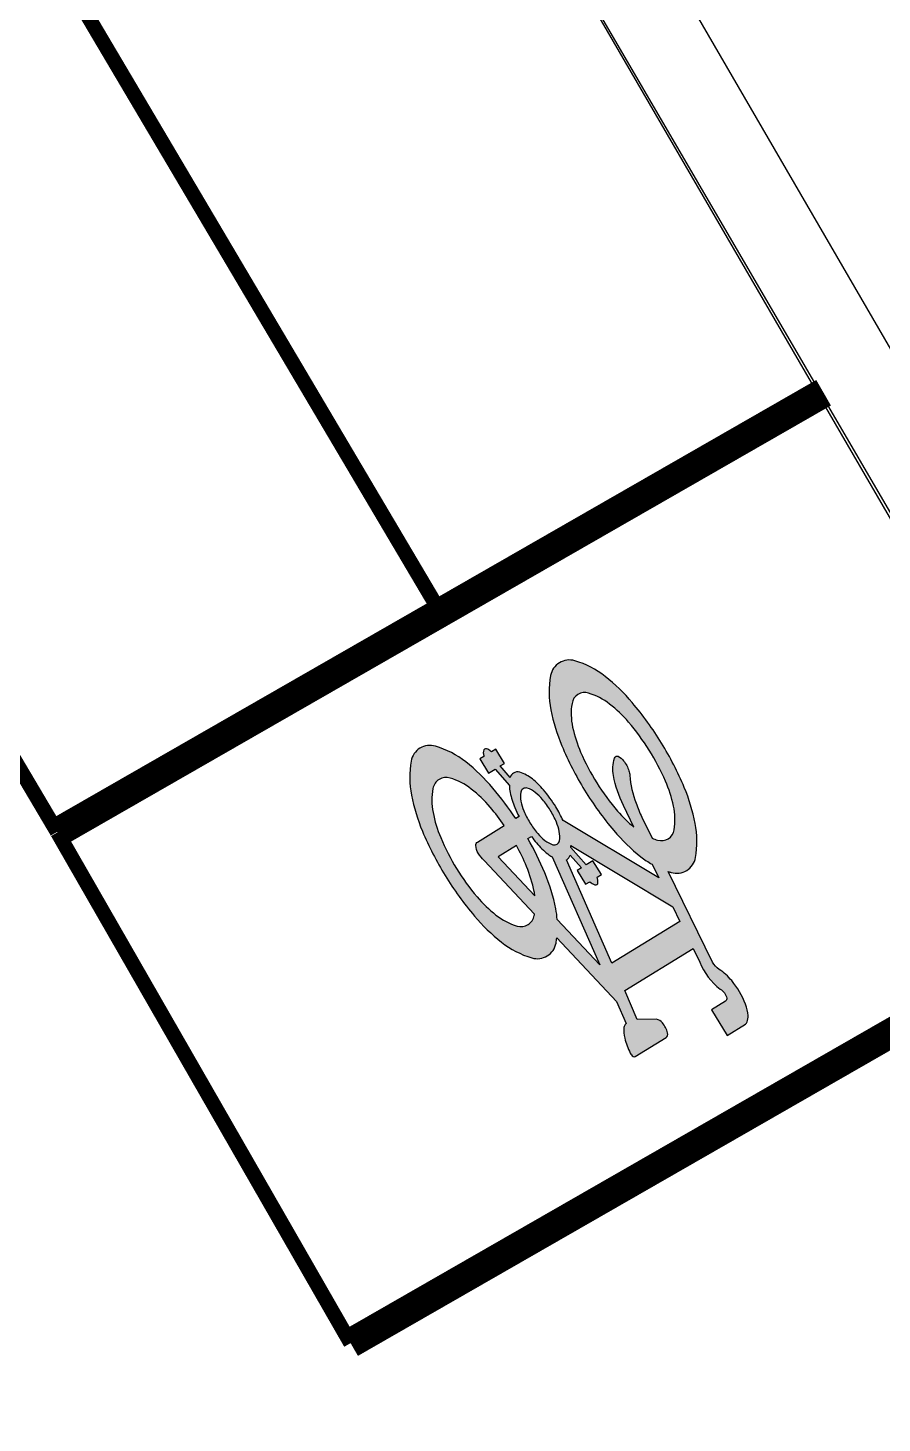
# Model space of a CAD drawing. Extents: x 427500 to 429848, y 434500 to 436505.
# Drawn here: x 427882.87 to 427888.67, y 436212.35 to 436221.82 of the extents above; entities that cross this region are included whole.
import ezdxf

# ---------------------------------------------------------------- set-up
doc = ezdxf.new("R2010")
doc.units = 0
doc.linetypes.add('1004', pattern=[6, 4, -2])
for name, color, linetype in [('LPTIP_Ex_Base', 8, 'Continuous'), ('PRO-MARKINGS', 7, 'Continuous'), ('PROPOSED', 1, 'Continuous')]:
    doc.layers.add(name, color=color, linetype=linetype)

msp = doc.modelspace()

# ---------------------------------------------------------------- hatches: boundary and pattern name
at = {"layer": 'PRO-MARKINGS'}
h = msp.add_hatch(color=0, dxfattribs=at)
h.dxf.hatch_style = 1
edge = h.paths.add_edge_path()
edge.add_arc((427885.9712794799, 436216.868247236), 0.06003302135713453, 70.63121463873348, 85.78140293287628)
edge.add_arc((427885.9749953575, 436216.9158093882), 0.0123281232149352, 86.74371553479389, 159.5979877815107)
edge.add_arc((427886.0057347741, 436216.9043762728), 0.04512488924521463, 159.5979877815104, 184.2331934457555)
edge.add_arc((427886.0670178781, 436216.908912319), 0.1065756382422348, 184.2331934457556, 197.6035379756443)
edge.add_line((427885.9654329643, 436216.8766807821), (427885.9362468778, 436216.8588029126))
edge.add_line((427885.9362468778, 436216.8588029126), (427885.9952867134, 436216.7624188465))
edge.add_line((427885.9952867134, 436216.7624188465), (427886.0404233801, 436216.7900672068))
edge.add_line((427886.0404233802, 436216.7900672068), (427886.1382790432, 436216.677849673))
edge.add_arc((427886.4009743706, 436216.6837291467), 0.2627611144120601, 181.2821423112786, 191.6384477823)
edge.add_arc((427886.6703506911, 436216.7392125691), 0.5377920439217242, 191.6384477822999, 202.984314095228)
edge.add_arc((427887.0550472637, 436216.9023822958), 0.9556626132649804, 202.9843140952282, 207.0684600275815)
edge.add_line((427886.2040646491, 436216.4675034391), (427886.1812185993, 436216.4535091444))
edge.add_arc((427884.3201027025, 436215.2204530876), 2.232527630419493, 33.52590189441925, 40.19957602722317)
edge.add_arc((427885.0603836585, 436215.8460296085), 1.263320801469528, 40.19957602722323, 51.78702549301985)
edge.add_arc((427885.4560319395, 436216.3485746823), 0.6237200561318795, 51.78702549301985, 73.25202400730578)
edge.add_arc((427885.598436132, 436216.821792585), 0.1295397879073632, 73.25202400730576, 121.4894557207912)
edge.add_arc((427885.598436132, 436216.821792585), 0.1295397879073631, 121.4894557207912, 169.7268874342765)
edge.add_arc((427886.0846941157, 436216.733660237), 0.6237200561318814, 169.7268874342766, 191.1918859485625)
edge.add_arc((427886.7121313513, 436216.8578038184), 1.263320801469518, 191.1918859485625, 202.7793354143591)
edge.add_arc((427887.6057428147, 436217.2330643011), 2.23252763041951, 202.7793354143591, 211.4894557207911)
edge.add_arc((427887.6057428147, 436217.2330643011), 2.232527630419516, 211.4894557207911, 220.1995760272232)
edge.add_arc((427886.8654618587, 436216.6074877802), 1.263320801469519, 220.1995760272233, 231.7870254930199)
edge.add_arc((427886.4698135777, 436216.1049427064), 0.6237200561318869, 231.7870254930199, 253.2520240073056)
edge.add_arc((427886.3274093852, 436215.6317248037), 0.1295397879073636, 253.252024007306, 301.4894557207913)
edge.add_arc((427886.3274093852, 436215.6317248037), 0.129539787907363, -58.51054427920873, -10.27311256572354)
edge.add_arc((427885.8411514015, 436215.7198571516), 0.6237200561320073, -10.27311256572338, -7.061857815536816)
edge.add_line((427886.4601399174, 436215.6431764794), (427886.8663245874, 436215.2103132663))
edge.add_line((427886.8663245874, 436215.2103132663), (427886.9303866978, 436215.061985854))
edge.add_arc((427886.9645818478, 436215.0268734341), 0.04901214456129029, 134.2417477365441, 170.9451243938372)
edge.add_arc((427887.0879667975, 436215.0098044807), 0.1735647084117105, 171.7909437313033, 196.2588503118507)
edge.add_arc((427887.52529487, 436215.131039336), 0.6273747873675621, 195.7057999417742, 205.4483270110289)
edge.add_arc((427887.0151265475, 436214.8875209347), 0.06207101656745579, 204.8272450478021, 233.761711867536)
edge.add_arc((427886.9856105444, 436214.8508000014), 0.01515107680637542, 241.7257320432949, 299.7776223472867)
edge.add_line((427886.9931350995, 436214.8376494805), (427887.202187728, 436214.9657041822))
edge.add_arc((427887.1883120943, 436214.9861594711), 0.02471744437789669, -55.84939911506789, -20.19556334134606)
edge.add_arc((427887.1792713617, 436214.9894850182), 0.034350414256953, -20.19556334134622, 14.70718766996888)
edge.add_arc((427887.0441235677, 436214.9540115366), 0.1740761961692748, 14.70718766996869, 40.09577828779989)
edge.add_arc((427887.1198594556, 436215.0177775392), 0.07507100539921463, 40.09577828780021, 76.36967488518133)
edge.add_line((427887.1375504269, 436215.0907342756), (427887.0057862089, 436215.089525281))
edge.add_line((427887.0057862089, 436215.089525281), (427886.9212127907, 436215.2853439359))
edge.add_line((427886.9212127907, 436215.2853439359), (427887.3865616133, 436215.5703922756))
edge.add_line((427887.3865616133, 436215.5703922756), (427887.4314770855, 436215.4782902062))
edge.add_arc((427887.8496372372, 436215.6508328707), 0.4523592416570958, 202.4221895122045, 231.8695748612971)
edge.add_arc((427887.523185638, 436215.2142582367), 0.0934991753734463, 12.499162115146305, 59.722843789753426, ccw=False)
edge.add_arc((427887.5940442187, 436215.2300828029), 0.02089547518737513, -52.03796341843059, 12.186793227139674, ccw=False)
edge.add_line((427887.6068978449, 436215.2136084235), (427887.5102543968, 436215.154409704))
edge.add_line((427887.5102543968, 436215.154409704), (427887.6168120918, 436214.9804514975))
edge.add_line((427887.6168120918, 436214.9804514975), (427887.7426814288, 436215.0575524673))
edge.add_arc((427887.7195169068, 436215.0844535877), 0.03550021628340708, -49.26829872930554, -20.26551031485028)
edge.add_arc((427887.6555299529, 436215.1080793023), 0.1037094873534429, -20.26551031485106, 3.890854080098471)
edge.add_arc((427887.5017815831, 436215.0976224461), 0.257813046897202, 3.890854080098751, 21.64942166117859)
edge.add_arc((427887.1653255199, 436214.9640742409), 0.6198044910147401, 21.64942166117875, 38.88409527043024)
edge.add_arc((427887.3735134777, 436215.1319653495), 0.352354214983391, 38.88409527043041, 57.4312845674332)
edge.add_arc((427887.6306885101, 436215.5368069431), 0.1272703063493751, 206.932395828041, 237.9702685766103, ccw=False)
edge.add_line((427887.5172217408, 436215.4791612741), (427887.21733268, 436216.0941031132))
edge.add_arc((427887.4165964291, 436216.6849880176), 0.6235791947068913, 251.3643822871988, 253.2715348087798)
edge.add_arc((427887.2744370083, 436216.211999866), 0.129689437241326, 253.2715348087801, 301.4894557207912)
edge.add_arc((427887.2744370083, 436216.211999866), 0.1296894372413264, -58.51054427920879, -10.29262336719759)
edge.add_arc((427886.7884949001, 436216.300245886), 0.6235791947066216, -10.2926233671977, 11.17910574512331)
edge.add_arc((427886.1615445031, 436216.1763439433), 1.262655474776464, 11.17910574512334, 22.77345511923016)
edge.add_arc((427885.2686956729, 436215.8015115067), 2.230993426744868, 22.7734551192302, 31.48945572079115)
edge.add_arc((427885.2686956729, 436215.8015115067), 2.230993426744875, 31.48945572079119, 40.20545632235213)
edge.add_arc((427886.0082488303, 436216.4266031131), 1.262655474776476, 40.20545632235225, 51.79980569645894)
edge.add_arc((427886.4034606704, 436216.9288242729), 0.6235791947066202, 51.79980569645894, 73.27153480877999)
edge.add_arc((427886.5456200912, 436217.4018124245), 0.1296894372413263, 73.27153480878009, 121.4894557207912)
edge.add_arc((427886.5456200912, 436217.4018124245), 0.1296894372413264, 121.4894557207912, 169.7073766328022)
edge.add_arc((427887.0315621994, 436217.3135664045), 0.6235791947066219, 169.7073766328023, 191.1791057451233)
edge.add_arc((427887.6585125964, 436217.4374683471), 1.26265547477646, 191.1791057451233, 202.7734551192301)
edge.add_arc((427888.5513614267, 436217.8123007838), 2.230993426744849, 202.7734551192301, 211.4894557207911)
edge.add_arc((427888.5513614267, 436217.8123007838), 2.23099342674485, 211.4894557207912, 220.2054563223521)
edge.add_arc((427887.8118082692, 436217.1872091773), 1.262655474776462, 220.2054563223522, 231.7998056964591)
edge.add_arc((427887.4165964291, 436216.6849880176), 0.6235791947066084, 231.7998056964588, 240.229486315978)
edge.add_line((427887.1069723263, 436216.1437081204), (427887.1519752462, 436216.051426734))
edge.add_line((427887.1519752463, 436216.0514267341), (427886.5032993335, 436216.4400898591))
edge.add_arc((427885.6380259661, 436216.0343891936), 0.9556626132649512, 25.12046837718498, 31.489455720791)
edge.add_arc((427885.6380259661, 436216.0343891936), 0.9556626132649307, 31.48945572079115, 39.99459734635433)
edge.add_arc((427885.9581587198, 436216.3029610326), 0.5377920439217229, 39.9945973463543, 51.34046365928236)
edge.add_arc((427886.1299681602, 436216.5177249225), 0.2627611144120615, 51.34046365928236, 72.56482960059374)
edge.add_arc((427886.1931267081, 436216.7188314046), 0.05197017692558352, 72.56482960059384, 121.4894557207913)
edge.add_arc((427886.1931267081, 436216.7188314046), 0.05197017692558398, 121.4894557207913, 164.1765052352267)
edge.add_line((427886.1431258754, 436216.7330023618), (427886.0749316523, 436216.8112051688))
edge.add_line((427886.0749316524, 436216.8112051688), (427886.1039917448, 436216.8290058608))
edge.add_line((427886.1039917448, 436216.8290058608), (427886.0449519092, 436216.9253899269))
edge.add_line((427886.0449519092, 436216.9253899269), (427886.0157253589, 436216.9074872715))
edge.add_arc((427885.9548897068, 436216.8476803621), 0.08531027472886374, 44.51143951659506, 64.81765764175456)
edge = h.paths.add_edge_path(flags=16)
edge.add_line((427887.2478319735, 436215.8548663393), (427887.2967306689, 436215.7545964143))
edge.add_line((427887.2967306689, 436215.7545964143), (427886.8344300503, 436215.471415245))
edge.add_line((427886.8344300503, 436215.4714152451), (427886.5252829089, 436216.1725642456))
edge.add_arc((427886.4999465218, 436216.2179400848), 0.05197017692557115, 299.1775650219942, 301.4894557207928)
edge.add_arc((427886.4999465218, 436216.2179400848), 0.05197017692558337, -58.51054427920883, -12.83348290778133)
edge.add_line((427886.550618469, 436216.2063965561), (427886.6266585636, 436216.1192592185))
edge.add_line((427886.6266585636, 436216.1192592185), (427886.5980214229, 436216.1017176046))
edge.add_line((427886.5980214228, 436216.1017176046), (427886.6557987104, 436216.007394681))
edge.add_line((427886.6557987104, 436216.007394681), (427886.6846810105, 436216.0250864669))
edge.add_arc((427886.7528305821, 436216.096150816), 0.09846068159214949, 226.1994494336327, 250.1519459997871)
edge.add_arc((427886.7244905302, 436216.0176399599), 0.0149914473983782, 250.1519459997863, 358.5444189541162)
edge.add_arc((427886.6340370065, 436216.0199383974), 0.1054741681907415, -1.455581045883865, 19.41490879829104)
edge.add_line((427886.7335135122, 436216.0549987023), (427886.7628038963, 436216.072940459))
edge.add_line((427886.7628038964, 436216.072940459), (427886.7050266088, 436216.1672633825))
edge.add_line((427886.7050266088, 436216.1672633825), (427886.6588623681, 436216.1389855841))
edge.add_line((427886.6588623681, 436216.1389855841), (427886.5548209037, 436216.2575734141))
edge.add_arc((427886.2920988592, 436216.2530423426), 0.2627611144120157, 0.9880614967896458, 3.790819486512606)
edge.add_line((427886.5542850719, 436216.2704145366), (427887.2478319735, 436215.8548663394))
edge = h.paths.add_edge_path(flags=16)
edge.add_arc((427885.8795953284, 436215.8744017541), 0.4347225090487443, 7.334410469396244, 11.05662704139256)
edge.add_arc((427885.4448326273, 436215.7894464366), 0.8777078499426114, 11.05662704139248, 22.71706153756481)
edge.add_arc((427884.8261407599, 436215.5304255234), 1.548432428444579, 22.7170615375645, 28.55264293268562)
edge.add_line((427886.1862502535, 436216.270523592), (427886.0623479311, 436216.1946275124))
edge.add_line((427886.0623479311, 436216.1946275124), (427886.3107609169, 436215.9298985573))
edge = h.paths.add_edge_path(flags=16)
edge.add_arc((427885.7088616758, 436216.6415200148), 0.0916112802342331, 121.4894557207914, 169.5208335097281)
edge.add_arc((427886.0462501888, 436216.5791156346), 0.4347225090487885, 169.520833509728, 191.0566270413925)
edge.add_arc((427886.4810128899, 436216.6640709521), 0.8777078499426243, 191.0566270413925, 202.7170615375648)
edge.add_arc((427887.0997047572, 436216.9230918653), 1.548432428444698, 202.7170615375649, 211.4894557207911)
edge.add_arc((427887.0997047572, 436216.9230918653), 1.548432428444678, 211.4894557207911, 220.2618499040175)
edge.add_arc((427886.5878756214, 436216.4896147656), 0.8777078499426108, 220.2618499040175, 231.9222844001899)
edge.add_arc((427886.314673378, 436216.1409078021), 0.4347225090487901, 231.9222844001898, 253.4580779318541)
edge.add_arc((427886.2169838413, 436215.8119973739), 0.09161128023423308, 253.4580779318542, 301.4894557207912)
edge.add_arc((427886.2169838413, 436215.8119973739), 0.09161128023423304, -58.51054427920883, -10.47916649027213)
edge.add_arc((427885.8795953284, 436215.8744017541), 0.4347225090497983, -10.47916649027105, -9.241215745131234)
edge.add_line((427886.3086755736, 436215.804589126), (427885.9672735883, 436216.1684146745))
edge.add_arc((427886.1456450414, 436216.3529816128), 0.2566735864656022, 211.4894557207921, 225.9779639877808, ccw=False)
edge.add_arc((427886.0345157608, 436216.2839528604), 0.1258556667777741, 185.4904744160391, 211.1180273044939, ccw=False)
edge.add_arc((427885.9329983636, 436216.2735594681), 0.02381797636303048, 118.91071743922339, 183.9687797741352, ccw=False)
edge.add_line((427885.9214836549, 436216.294409108), (427886.1033720462, 436216.4058244193))
edge.add_arc((427884.8261407599, 436215.5304255234), 1.548432428444574, 34.4262685088966, 40.26184990401773)
edge.add_arc((427885.3379698958, 436215.963902623), 0.8777078499426052, 40.26184990401742, 51.92228440018984)
edge.add_arc((427885.6111721392, 436216.3126095866), 0.4347225090487878, 51.92228440018985, 73.45807793185439)
edge.add_arc((427885.7088616758, 436216.6415200148), 0.09161128023423219, 73.45807793185413, 121.4894557207914)
edge = h.paths.add_edge_path(flags=16)
edge.add_line((427886.2640968066, 436216.3182083171), (427886.287747925, 436216.3326957547))
edge.add_arc((427887.0550472637, 436216.9023822958), 0.9556626132649126, 216.592287409771, 219.9945973463543)
edge.add_arc((427886.73491451, 436216.6338104567), 0.537792043921718, 219.9945973463543, 231.3404636592825)
edge.add_arc((427886.5631050696, 436216.4190465669), 0.2627611144120701, 231.3404636592824, 239.0629268458454)
edge.add_line((427886.4280205387, 436216.1936678351), (427886.7513349971, 436215.4603872091))
edge.add_line((427886.7513349971, 436215.4603872091), (427886.4630401868, 436215.7676174596))
edge.add_arc((427885.8411514015, 436215.7198571516), 0.6237200561318627, 4.391626220476049, 11.19188594856264)
edge.add_arc((427885.2137141658, 436215.5957135703), 1.263320801469527, 11.19188594856247, 22.77933541435907)
edge.add_arc((427884.3201027025, 436215.2204530876), 2.232527630419495, 22.7793354143591, 29.453009547163)
edge = h.paths.add_edge_path(flags=16)
edge.add_arc((427886.4441241632, 436216.3090715359), 0.03417294976894203, -58.51054427920867, -10.06159086801201)
edge.add_arc((427886.3133162654, 436216.3322815106), 0.1670240282681921, -10.06159086801138, 11.33007715787019)
edge.add_arc((427886.1442992801, 436216.2984163074), 0.3394003412906347, 11.33007715787025, 22.84286850063888)
edge.add_arc((427885.9033789731, 436216.1969305613), 0.6008232763788264, 22.84286850063887, 31.48945572079112)
edge.add_arc((427885.9033789731, 436216.1969305613), 0.6008232763788253, 31.48945572079115, 40.13604294094343)
edge.add_arc((427886.1032410034, 436216.3654450113), 0.3394003412906325, 40.13604294094336, 51.64883428371207)
edge.add_arc((427886.2101969888, 436216.5006264097), 0.1670240282681898, 51.64883428371213, 73.04050230959395)
edge.add_arc((427886.2489490666, 436216.6276999534), 0.03417294976894136, 73.0405023095934, 121.4894557207913)
edge.add_arc((427886.2489490666, 436216.6276999534), 0.03417294976894181, 121.4894557207913, 169.9384091319886)
edge.add_arc((427886.3797569645, 436216.6044899787), 0.1670240282681918, 169.9384091319886, 191.3300771578702)
edge.add_arc((427886.5487739497, 436216.6383551819), 0.3394003412906325, 191.3300771578702, 202.8428685006389)
edge.add_arc((427886.7896942567, 436216.7398409281), 0.6008232763788266, 202.8428685006388, 211.4894557207911)
edge.add_arc((427886.7896942567, 436216.7398409281), 0.6008232763788255, 211.4894557207911, 220.1360429409434)
edge.add_arc((427886.5898322265, 436216.571326478), 0.3394003412906341, 220.1360429409434, 231.6488342837121)
edge.add_arc((427886.482876241, 436216.4361450796), 0.167024028268188, 231.6488342837122, 253.0405023095942)
edge.add_arc((427886.4441241632, 436216.3090715359), 0.03417294976894134, 253.0405023095929, 301.4894557207911)
edge = h.paths.add_edge_path(flags=16)
edge.add_arc((427887.6962493958, 436216.7847348954), 0.7331802124019801, 197.9381743942023, 206.0437490993294)
edge.add_line((427887.037516992, 436216.4628267655), (427887.1067666116, 436216.3208259594))
edge.add_arc((427887.2714122249, 436216.7274209472), 0.4386657749379339, 247.955122269792, 253.2598603620802)
edge.add_arc((427887.1702916704, 436216.3912244861), 0.08759110049384257, 253.2598603620804, 302.0511610533579)
edge.add_arc((427887.1702916704, 436216.3912244861), 0.08759110049384189, -57.94883894664222, -9.15753825536437)
edge.add_arc((427886.8236916247, 436216.447097873), 0.4386657749379168, -9.157538255364878, 12.11405193809774)
edge.add_arc((427886.3765183996, 436216.3511175233), 0.8960235351473795, 12.11405193809777, 23.50657105559474)
edge.add_arc((427885.7396180012, 436216.0740984904), 1.590560547925343, 23.50657105559468, 32.05116105335766)
edge.add_arc((427885.7396180012, 436216.0740984904), 1.590560547925334, 32.0511610533577, 40.59575105112069)
edge.add_arc((427886.2669935439, 436216.5260461633), 0.8960235351473749, 40.59575105112049, 51.98827016861761)
edge.add_arc((427886.5486448745, 436216.8863913433), 0.4386657749379205, 51.98827016861761, 73.25986036208009)
edge.add_arc((427886.6497654291, 436217.2225878044), 0.08759110049384287, 73.25986036208009, 122.0511610533578)
edge.add_arc((427886.6497654291, 436217.2225878044), 0.08759110049384326, 122.0511610533578, 170.8424617446352)
edge.add_arc((427886.9963654748, 436217.1667144175), 0.4386657749379212, 170.8424617446354, 192.1140519380978)
edge.add_arc((427887.4435386999, 436217.2626947672), 0.8960235351473832, 192.1140519380978, 203.5065710555948)
edge.add_arc((427888.0804390984, 436217.5397138001), 1.590560547925344, 203.5065710555948, 212.0511610533577)
edge.add_arc((427888.0804390984, 436217.5397138001), 1.590560547925333, 212.0511610533577, 220.5957510511207)
edge.add_arc((427887.5530635556, 436217.0877661272), 0.896023535147361, 220.5957510511205, 230.5875620128361)
edge.add_line((427886.9841797846, 436216.3955021381), (427886.912453851, 436216.5425807858))
edge.add_arc((427887.6596892155, 436216.9041555066), 0.8301186473796844, 191.0196986243764, 205.8215649327357, ccw=False)
edge.add_arc((427887.0713776558, 436216.7895894024), 0.2307557493497521, 161.3008881544512, 191.0196986243764, ccw=False)
edge.add_arc((427886.8775927328, 436216.855178632), 0.02617191957765369, 124.38962672369729, 161.3008881544514, ccw=False)
edge.add_arc((427886.869931966, 436216.8663712462), 0.0126086617920058, 62.83086467764201, 124.38962672369769, ccw=False)
edge.add_arc((427886.8229502073, 436216.7748333742), 0.1154992233534903, 38.020633279300284, 62.83086467764173, ccw=False)
edge.add_arc((427886.7342132966, 436216.7054530249), 0.2281396788142728, 18.875433745352098, 38.0206332793004, ccw=False)
edge.add_arc((427886.8539103257, 436216.7463771488), 0.1016400238533538, 0.4746708597486986, 18.875433745351813, ccw=False)
edge.add_arc((427887.6685379273, 436216.8115602169), 0.7158882793194771, 185.1564621688452, 200.6648751766696)

# ---------------------------------------------------------------- linework, layer by layer
at = {"layer": 'LPTIP_Ex_Base', "color": 251, "true_color": 0x636466, "flags": 128}
for points in [[(427863.664541, 436265.95341), (427864.128867, 436265.188396), (427864.435757, 436264.672896), (427870.177406, 436255.144688), (427872.850297, 436250.655881), (427873.313399, 436249.833726), (427873.507312, 436249.40787), (427874.980794, 436245.909716), (427879.020492, 436236.212026), (427880.561919, 436232.549413), (427883.882766, 436226.832554), (427889.043908, 436217.942158), (427894.266183, 436208.990513), (427894.713572, 436208.231515)], [(427886.574815, 436223.349175), (427889.517654, 436218.281898), (427889.517654, 436218.281898)]]:
    msp.add_lwpolyline(points, dxfattribs=at)
at = {"layer": 'PRO-MARKINGS', "color": 0}
for p, q in [((427886.1921435251, 436216.4631577721), (427886.1922191787, 436216.4636285454)), ((427886.1923865852, 436216.4627609702), (427886.1921435251, 436216.4631577721)), ((427886.1922191787, 436216.4636285454), (427886.1928125274, 436216.4637494734)), ((427886.1932374146, 436216.4628577119), (427886.1923865852, 436216.4627609702)), ((427886.1927916938, 436216.4620996197), (427886.1932625574, 436216.4620242637)), ((427886.193453473, 436216.462504991), (427886.1932374146, 436216.4628577119)), ((427886.1932625574, 436216.4620242637), (427886.193453473, 436216.462504991)), ((427886.1950984465, 436216.4630881982), (427886.1940550872, 436216.4646924917)), ((427886.1958313768, 436216.4634765178), (427886.1943925436, 436216.4626557989)), ((427886.1968696296, 436216.4654464134), (427886.1955380248, 436216.4655402265)), ((427886.1975619221, 436216.4644152889), (427886.196508651, 436216.4661347814)), ((427886.1967848873, 436216.4639999532), (427886.1969236457, 436216.4653582305))]:
    msp.add_line(p, q, dxfattribs=at)
at = {"layer": 'PRO-MARKINGS', "linetype": '1004', "const_width": 0.1, "flags": 128}
for points in [[(427885.6481826236, 436217.8903616339), (427882.9831222527, 436222.3970384785), (427881.2282389618, 436225.4374761378), (427875.5627441725, 436235.2902005065), (427870.5523450802, 436244.3502210974), (427862.6874253821, 436257.6455720948)], [(427883.0661438926, 436216.3634518209), (427880.3930144227, 436220.8837736928), (427878.6289890393, 436223.9400505606), (427872.9498037545, 436233.8165837376), (427867.9427644048, 436242.8705290963), (427859.6582174231, 436257.1249082097)]]:
    msp.add_lwpolyline(points, dxfattribs=at)
at = {"layer": 'PRO-MARKINGS', "flags": 128}
for points, const_width in [([(427888.2720267909, 436219.3466543924), (427883.0682697491, 436216.3597800744)], 0.2), ([(427883.0682697491, 436216.3597800744), (427885.0595053132, 436212.8906330714)], 0.1), ([(427890.263262355, 436215.8775073895), (427885.0595053132, 436212.8906330714)], 0.2)]:
    msp.add_lwpolyline(points, dxfattribs=dict(at, const_width=const_width))
at = {"layer": 'PRO-MARKINGS', "color": 0}
for points in [[(427885.9911892643, 436216.9248825971, 0.06620162645581315), (427885.9756956231, 436216.928117607, 0.329045697347466), (427885.9634405805, 436216.9201070332, 0.1079072842323877), (427885.9607329909, 436216.9010453356, 0.05840540863255037), (427885.9654329643, 436216.8766807821), (427885.9362468778, 436216.8588029126), (427885.9952867134, 436216.7624188465), (427886.0404233802, 436216.7900672068), (427886.1382790432, 436216.677849673, 0.04521868944864418), (427886.143615599, 436216.630720978, 0.04954616364587781), (427886.175252995, 436216.5292160123, 0.01782233505618444), (427886.2040646491, 436216.4675034391), (427886.1812185993, 436216.4535091444, 0.02912762999146831), (427886.0253091034, 436216.6614425917, 0.05060291222805472), (427885.8418566432, 436216.8386420312, 0.09393354558812385), (427885.6357646335, 436216.9458374947, 0.2136395982254601), (427885.5307721064, 436216.9322558653, 0.2136395982254597), (427885.4709730175, 436216.8448947734, 0.09393354558812361), (427885.4728355607, 436216.6125990249, 0.05060291222805496), (427885.5473459656, 436216.3686673827, 0.03802337796379034), (427885.7019854488, 436216.0669221518, 0.03802337796379043), (427885.9005364138, 436215.792074797, 0.05060291222805458), (427886.083988874, 436215.6148753575, 0.09393354558812297), (427886.2900808837, 436215.5076798939, 0.2136395982254593), (427886.3950734108, 436215.5212615234, 0.2136395982254589), (427886.4548724996, 436215.6086226152, 0.01401265916983727), (427886.4601399174, 436215.6431764794), (427886.8663245874, 436215.2103132663), (427886.9303866978, 436215.0619858539, 0.1615320291578394), (427886.9161804896, 436215.0345869832, 0.1071688624317772), (427886.9213435286, 436214.9612103011, 0.04253541846399684), (427886.9587922634, 436214.8614583267, 0.126925508449554), (427886.9784335895, 436214.8374565968, 0.2588591559397385), (427886.9931350995, 436214.8376494805), (427887.202187728, 436214.9657041822, 0.1568364930858567), (427887.2115099042, 436214.9776263784, 0.1534803684012116), (427887.212496316, 436214.9982058769, 0.1112340150849529), (427887.177286437, 436215.0661283165, 0.1596097520212116), (427887.1375504269, 436215.0907342756), (427887.0057862089, 436215.089525281), (427886.9212127907, 436215.2853439359), (427887.3865616133, 436215.5703922756), (427887.4314770855, 436215.4782902062, 0.1292002425394808), (427887.5703263653, 436215.2950038101, -0.2090187272153614), (427887.6144688056, 436215.2344938272, -0.2878070053565828), (427887.6068978449, 436215.2136084235), (427887.5102543968, 436215.154409704), (427887.6168120918, 436214.9804514975), (427887.7426814288, 436215.0575524673, 0.1272284316793309), (427887.7528195747, 436215.0721573416, 0.1057940901736811), (427887.7590004027, 436215.1151166167, 0.07764182163660346), (427887.7414081384, 436215.1927364889, 0.07534252693725144), (427887.6477921418, 436215.3531546513, 0.08110451507786728), (427887.5631895253, 436215.4289106135, -0.1362623426198962), (427887.5172217408, 436215.4791612741), (427887.21733268, 436216.0941031132, 0.00832171479736017), (427887.2371076752, 436216.0877989359, 0.2135505823316499), (427887.342179202, 436216.1014089743, 0.2135505823316504), (427887.4020394896, 436216.1888275355, 0.09396317257082422), (427887.4002422547, 436216.4211433063, 0.05063309589599981), (427887.3257666234, 436216.6651032937, 0.03804907271182555), (427887.1711447675, 436216.9668522775, 0.03804907271182546), (427886.972582451, 436217.2416856342, 0.05063309589599926), (427886.7890889414, 436217.4188669737, 0.09396317257082444), (427886.5829494243, 436217.5260133545, 0.2135505823316499), (427886.4778778976, 436217.5124033162, 0.2135505823316495), (427886.4180176099, 436217.4249847549, 0.09396317257082416), (427886.4198148448, 436217.1926689842, 0.05063309589599998), (427886.4942904761, 436216.9487089968, 0.03804907271182587), (427886.6489123319, 436216.646960013, 0.03804907271182588), (427886.8474746486, 436216.3721266562, 0.05063309589599987), (427887.0309681581, 436216.1949453168, 0.03679801626859047), (427887.1069723263, 436216.1437081204), (427887.1519752463, 436216.0514267341), (427886.5032993335, 436216.4400898591, 0.02779710588782994), (427886.4529541733, 436216.5335715726, 0.03712772687842065), (427886.3701639209, 436216.6486082469, 0.04954616364587789), (427886.2941127533, 436216.72290766, 0.0928744276712165), (427886.2086983496, 436216.7684138941, 0.2167769235559518), (427886.1659805205, 436216.7631482613, 0.1884415738359674), (427886.1431258754, 436216.7330023618), (427886.0749316524, 436216.8112051688), (427886.1039917448, 436216.8290058608), (427886.0449519092, 436216.9253899269), (427886.0157253589, 436216.9074872715, 0.0888351774420325), (427885.9911892643, 436216.9248825971)], [(427886.9987095057, 436216.5589223059, 0.03538199524900019), (427887.037516992, 436216.4628267655), (427887.1067666116, 436216.3208259594, 0.02315042084802789), (427887.145062677, 436216.3073454137, 0.2161679210065194), (427887.2167741915, 436216.316984496, 0.2161679210065208), (427887.2567663769, 436216.3772843992, 0.09308226368066548), (427887.2525891015, 436216.5391555533, 0.04975022667479514), (427887.1981848278, 436216.7085003101, 0.03730009124669594), (427887.0877366863, 436216.918171276, 0.03730009124669604), (427886.9473617452, 436217.1091047248, 0.04975022667479567), (427886.8187852548, 436217.2320093942, 0.09308226368066488), (427886.6749944225, 436217.3064668768, 0.2161679210065207), (427886.603282908, 436217.2968277945, 0.2161679210065191), (427886.5632907226, 436217.2365278912, 0.09308226368066462), (427886.567467998, 436217.0746567372, 0.04975022667479539), (427886.6218722717, 436216.9053119803, 0.03730009124669569), (427886.7323204132, 436216.6956410144, 0.03730009124669613), (427886.8726953543, 436216.5047075657, 0.04362514343017022), (427886.9841797846, 436216.3955021381), (427886.912453851, 436216.5425807857, -0.06467527653755671), (427886.8448766907, 436216.7454812548, -0.1304045123069024), (427886.8528022915, 436216.8635693051, -0.16246290201637), (427886.8628103718, 436216.8767761128, -0.2752523142161367), (427886.8756893172, 436216.8775886995, -0.1086799343264191), (427886.913939224, 436216.8459745679, -0.08373155279410573), (427886.9500845714, 436216.7792588901, -0.0804614398804402), (427886.9555468616, 436216.747219183, 0.06777169068829121)], [(427885.6610092892, 436216.7196402795, 0.2126996629660772), (427885.6187783704, 436216.6581820902, 0.09424518177345811), (427885.6195969458, 436216.4957449552, 0.05092219011426544), (427885.6713948647, 436216.3251170864, 0.03829549467705391), (427885.7793002072, 436216.1142811273, 0.03829549467705463), (427885.9180977948, 436215.9223681412, 0.05092219011426571), (427886.0465670688, 436215.7987051327, 0.0942451817734579), (427886.1909005693, 436215.7241777315, 0.2126996629660783), (427886.2648362279, 436215.7338771091, 0.2126996629660773), (427886.3070671467, 436215.7953352985, 0.005401631654725485), (427886.3086755736, 436215.804589126), (427885.9672735883, 436216.1684146745, -0.06330239550141832), (427885.9267701553, 436216.21891031, -0.1122897084671572), (427885.9092375048, 436216.271910957, -0.2917483079654162), (427885.9214836549, 436216.294409108), (427886.1033720462, 436216.4058244193, 0.02546803149984724), (427886.0077477223, 436216.5311492475, 0.05092219011426607), (427885.8792784483, 436216.6548122559, 0.0942451817734587), (427885.7349449478, 436216.7293396572, 0.2126996629660795)], [(427886.4619741179, 436216.2799310209, 0.2146048509417658), (427886.4777715507, 436216.3031012923, 0.09361076745084396), (427886.477085273, 436216.3650951993, 0.05027632593247241), (427886.4570814559, 436216.4301732891, 0.03774576470632048), (427886.4157227948, 436216.5107655783, 0.03774576470632059), (427886.3627180124, 436216.584224063, 0.05027632593247273), (427886.3138319907, 436216.6316104255, 0.09361076745084515), (427886.2589171664, 436216.6603867624, 0.2146048509417721), (427886.231099112, 436216.6568404684, 0.2146048509417696), (427886.2153016791, 436216.633670197, 0.09361076745084396), (427886.2159879568, 436216.57167629, 0.05027632593247258), (427886.235991774, 436216.5065982002, 0.03774576470632061), (427886.2773504351, 436216.426005911, 0.03774576470632053), (427886.3303552174, 436216.3525474263, 0.05027632593247251), (427886.3792412392, 436216.3051610638, 0.09361076745084572), (427886.4341560634, 436216.2763847269, 0.2146048509417737)], [(427886.2640968066, 436216.3182083171), (427886.2877479249, 436216.3326957547, 0.01484646830517884), (427886.3229093089, 436216.2881632425, 0.0495461636458783), (427886.3989604765, 436216.2138638293, 0.03370836062723707), (427886.4280205387, 436216.1936678351), (427886.7513349971, 436215.4603872091), (427886.4630401868, 436215.7676174596, 0.02968044140767472), (427886.4530099565, 436215.8409183638, 0.05060291222805478), (427886.3784995515, 436216.084850006, 0.02912762999146828)], [(427886.3107609169, 436215.9298985573, 0.01624266183902606), (427886.3062485713, 436215.9577724335, 0.05092219011426567), (427886.2544506525, 436216.1284003023, 0.02546803149984717), (427886.1862502535, 436216.270523592), (427886.0623479311, 436216.1946275124)], [(427887.2478319735, 436215.8548663393), (427887.2967306689, 436215.7545964143), (427886.8344300503, 436215.4714152451), (427886.5252829089, 436216.1725642456, 0.01008786833677551), (427886.5270927093, 436216.173623228, 0.2019853073732921), (427886.550618469, 436216.2063965561), (427886.6266585636, 436216.1192592185), (427886.5980214228, 436216.1017176046), (427886.6557987104, 436216.007394681), (427886.6846810105, 436216.0250864669, 0.1048946772739972), (427886.7194005303, 436216.0035390594, 0.5116844109006436), (427886.7394771401, 436216.0172591479, 0.0913172553089896), (427886.7335135122, 436216.0549987023), (427886.7628038964, 436216.072940459), (427886.7050266088, 436216.1672633825), (427886.6588623681, 436216.1389855841), (427886.5548209037, 436216.2575734141, 0.01222994846074251), (427886.5542850719, 436216.2704145366)]]:
    msp.add_lwpolyline(points, format="xyb", close=True, dxfattribs=at)
at = {"layer": 'PROPOSED', "flags": 128}
msp.add_lwpolyline([(427826.1871738756, 436321.3658390536), (427837.4912546087, 436310.8934882773, -0.06946312224873986), (427840.2899400609, 436307.466868956), (427874.6943997381, 436250.8660091103, -0.06325214364726268), (427875.7215681708, 436248.5648478147), (427880.0190244588, 436234.3457067892, 0.05844161716808953), (427881.5057157238, 436230.9274840232), (427898.7848209153, 436201.2517028597, 0.3143456861457207), (427901.9146296745, 436199.8409136843), (427899.9712885, 436203.115833), (427883.1816530233, 436232.0239389741, -0.0511677280093957), (427881.8356628641, 436234.9998865048), (427876.9918092876, 436249.4947419138, 0.05597252065205113), (427876.0525991642, 436251.5194146227), (427840.5146433532, 436309.9850575927, 0.0694631222507529), (427837.715957901, 436313.4116769141), (427827.7702271626, 436322.6256221678, -0.06556644672569363)], format="xyb", dxfattribs=at)

doc.saveas('drawing.dxf')
